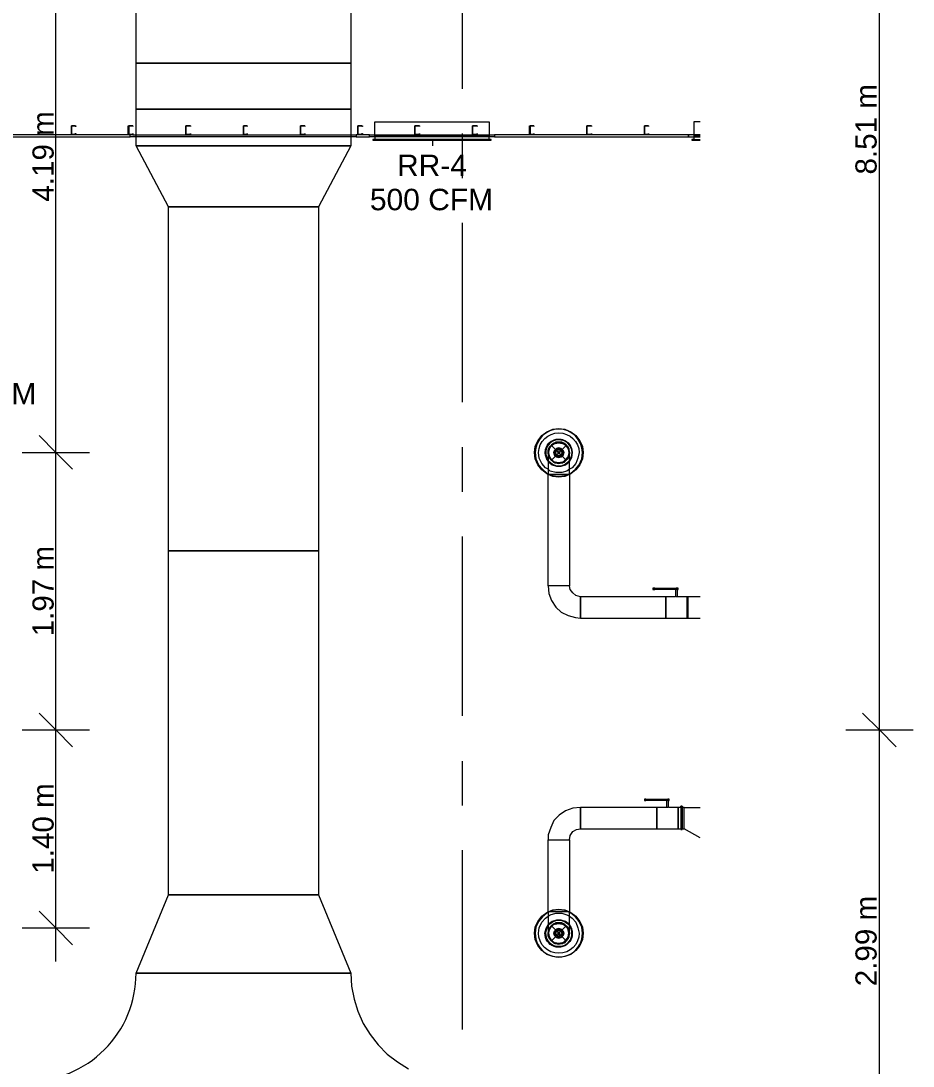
# Model space of a CAD drawing. Header units: metres. Extents: x -2 to 237, y -8 to 52.
# Drawn here: x 55.32 to 61.64, y 14.46 to 21.86 of the extents above; entities that cross this region are included whole.
import ezdxf

# ---------------------------------------------------------------- set-up
doc = ezdxf.new("R2010")
doc.units = ezdxf.units.M
doc.layers.add('HVAC - Ductos', color=5, linetype='Continuous', lineweight=0)
doc.layers.add('PDF_Text', color=7, linetype='Continuous', lineweight=0)
doc.layers.add('PDF_Geometry', color=7, linetype='Continuous', lineweight=0, true_color=0xaaaaaa)
doc.styles.add('PDF Helvetica', font='')
doc.styles.get('PDF Helvetica').set_extended_font_data('Helvetica')

msp = doc.modelspace()

# ---------------------------------------------------------------- linework, layer by layer
at = {"layer": 'HVAC - Ductos', "color": 252, "lineweight": 0, "true_color": 0x939598}
for points in [[(61.4027, 8.9639), (61.4027, 12.5422), (61.4027, 13.8479), (61.4027, 16.8397), (61.4027, 25.3478), (61.4027, 37.5945), (61.4027, 42.4235), (61.4027, 45.3375), (61.4027, 46.2263)], [(61.2833, 16.9588), (61.4027, 16.8397), (61.5214, 16.7206)], [(61.1638, 16.8397), (61.4027, 16.8397), (61.6408, 16.8397)]]:
    msp.add_lwpolyline(points, dxfattribs=at)
at = {"layer": 'HVAC - Ductos', "lineweight": 0}
for points in [[(55.5699, 15.1995), (55.5699, 16.8397), (55.5699, 18.8053), (55.5699, 23.2357)], [(57.6592, 21.9574), (57.6592, 21.5634), (56.138, 21.5634), (56.138, 21.9574)], [(58.6534, 21.0227), (58.6396, 21.0227), (58.6396, 21.0457), (57.8287, 21.0457), (57.8287, 21.1465), (58.6396, 21.1465), (58.6396, 21.0457), (57.8287, 21.0457), (57.8287, 21.0227), (57.815, 21.0227), (57.815, 21.0181), (58.6534, 21.0181), (58.6534, 21.0227), (57.815, 21.0227)], [(60.1333, 21.1465), (60.0874, 21.1465), (60.0874, 21.0457), (60.1333, 21.0457), (60.0874, 21.0457), (60.0874, 21.0227), (60.0737, 21.0227), (60.0737, 21.0181), (60.1333, 21.0181)], [(57.8378, 21.0457), (57.8378, 21.0457)], [(58.6351, 21.0457), (58.6351, 21.0457)], [(60.0966, 21.0457), (60.0966, 21.0457)], [(57.8378, 21.0181), (58.6305, 21.0181)], [(58.2364, 21.0181), (58.2364, 20.9769)], [(60.0737, 21.0227), (60.1333, 21.0227)], [(60.0966, 21.0181), (60.1333, 21.0181)], [(55.4508, 18.9243), (55.5699, 18.8053), (55.689, 18.6861)], [(55.3317, 18.8053), (55.5699, 18.8053), (55.8082, 18.8053)], [(59.1849, 18.8602), (59.1849, 18.8557), (59.194, 18.8419), (59.2032, 18.8236), (59.2032, 18.8053), (59.2032, 18.7823), (59.194, 18.7686), (59.1849, 18.7503), (59.1665, 18.7411), (59.1527, 18.7319), (59.1299, 18.7319), (59.1115, 18.7319), (59.0932, 18.7411), (59.0795, 18.7503), (59.0657, 18.7686), (59.0611, 18.7823), (59.0565, 18.8053), (59.0611, 18.8236), (59.0657, 18.8419), (59.0795, 18.8557)], [(59.0611, 18.7732), (59.0611, 18.7777), (59.0565, 18.8053), (59.0611, 18.8281)], [(59.0565, 18.8053), (59.0565, 18.7961), (59.0565, 18.7777), (59.0565, 18.7503), (59.0565, 18.7136), (59.0565, 18.6678), (59.0565, 18.6494), (59.0657, 18.6494), (59.0795, 18.6494), (59.0932, 18.6494), (59.1115, 18.6494), (59.1299, 18.6494), (59.1527, 18.6494), (59.1711, 18.6494), (59.1849, 18.6494), (59.1986, 18.6494), (59.2032, 18.6494), (59.2077, 18.6494), (59.2077, 18.6953), (59.2077, 18.7365), (59.2077, 18.7686), (59.2077, 18.7915), (59.2077, 18.8007)], [(59.0657, 18.7732), (59.0795, 18.7503), (59.1024, 18.7365), (59.0795, 18.7549), (59.0657, 18.7777), (59.0611, 18.8053), (59.0657, 18.8327), (59.0795, 18.8557), (59.0795, 18.8602)], [(59.0611, 18.8281), (59.0611, 18.8327), (59.0611, 18.8373)], [(59.0657, 18.8327), (59.0795, 18.8557), (59.1024, 18.8694), (59.0795, 18.8557), (59.0932, 18.8694), (59.1115, 18.874), (59.1299, 18.8786), (59.1527, 18.874), (59.1665, 18.8694), (59.1849, 18.8557)], [(59.0978, 18.874), (59.1024, 18.874), (59.1069, 18.874)], [(59.1069, 18.874), (59.1299, 18.8786), (59.1573, 18.874)], [(59.1069, 18.8694), (59.1299, 18.874), (59.1573, 18.8694)], [(59.1573, 18.874), (59.1619, 18.874)], [(59.1986, 18.8327), (59.1803, 18.8557), (59.1619, 18.8694), (59.1849, 18.8557), (59.1986, 18.8327), (59.2032, 18.8053), (59.1986, 18.7777), (59.1803, 18.7549), (59.1619, 18.7365), (59.1849, 18.7503), (59.1986, 18.7732), (59.2032, 18.7732), (59.2032, 18.7777)], [(59.1986, 18.8373), (59.2032, 18.8327), (59.2032, 18.8281)], [(59.1986, 18.8281), (59.2032, 18.8053), (59.1986, 18.7777)], [(59.2077, 18.8007), (59.2077, 18.8053)], [(59.0565, 18.7961), (59.0565, 18.7823), (59.0657, 18.764), (59.0795, 18.7503), (59.0932, 18.7365), (59.1115, 18.7319), (59.1299, 18.7274), (59.1527, 18.7319), (59.1711, 18.7365), (59.1849, 18.7503), (59.1986, 18.764), (59.2032, 18.7823), (59.2077, 18.7961)], [(59.0611, 18.7732), (59.0611, 18.7732)], [(59.1069, 18.7319), (59.1024, 18.7319), (59.0978, 18.7365)], [(59.1619, 18.7365), (59.1619, 18.7319), (59.1573, 18.7319)], [(59.2077, 18.6861), (59.1894, 18.6724), (59.1527, 18.6632), (59.1115, 18.6632), (59.0703, 18.6724), (59.0565, 18.6861)], [(59.0565, 18.654), (59.0887, 18.6403), (59.1299, 18.6357), (59.1757, 18.6403), (59.2077, 18.654)], [(59.2077, 18.6494), (59.1757, 18.6357), (59.1299, 18.6312), (59.0887, 18.6357), (59.0565, 18.6494)], [(59.2077, 18.6494), (59.2032, 18.6494), (59.1986, 18.6494), (59.1849, 18.6494), (59.1711, 18.6494), (59.1527, 18.6494), (59.1299, 18.6494), (59.1115, 18.6494), (59.0932, 18.6494), (59.0795, 18.6494), (59.0657, 18.6494), (59.0565, 18.6494)], [(59.7988, 17.8431), (59.7988, 17.8431)], [(59.7988, 17.8431), (59.7988, 17.8339)], [(59.8125, 17.8431), (59.8079, 17.8431), (59.8034, 17.8431), (59.7988, 17.8431), (59.8034, 17.8431), (59.8079, 17.8431), (59.8125, 17.8431), (59.9637, 17.8431), (59.9683, 17.8431), (59.9728, 17.8431), (59.9774, 17.8431), (59.9728, 17.8431), (59.9683, 17.8431), (59.9637, 17.8431)], [(59.9774, 17.8431), (59.9774, 17.8431)], [(59.9774, 17.8339), (59.9774, 17.8431)], [(59.7988, 17.8339), (59.7988, 17.8339)], [(59.9683, 17.8339), (59.9728, 17.8339), (59.9774, 17.8339), (59.9728, 17.8339), (59.9683, 17.8339), (59.9637, 17.8339), (59.8125, 17.8339), (59.8079, 17.8339), (59.8034, 17.8339), (59.7988, 17.8339), (59.8034, 17.8339), (59.8079, 17.8339), (59.8125, 17.8339)], [(59.9592, 17.8339), (59.9592, 17.7835), (59.8904, 17.7835), (59.8904, 17.7744), (59.8904, 17.7607), (59.8904, 17.7469), (59.8904, 17.7285), (59.8904, 17.7103), (59.8904, 17.6873), (59.8904, 17.669), (59.8904, 17.6553), (59.8904, 17.6415), (59.8904, 17.6369), (59.8904, 17.6323), (60.0416, 17.6323), (60.0462, 17.6323), (60.1333, 17.6323)], [(59.9592, 17.7835), (59.9592, 17.7835)], [(59.9592, 17.7835), (59.9592, 17.7835)], [(60.1333, 17.7835), (60.0462, 17.7835), (60.0416, 17.7835), (59.9728, 17.7835), (59.9728, 17.8339), (59.9683, 17.8339), (59.9637, 17.8339)], [(59.9728, 17.7835), (59.9683, 17.7835), (59.9637, 17.7835)], [(59.9728, 17.8339), (59.9728, 17.8339)], [(59.9728, 17.7835), (59.9728, 17.7835)], [(59.9728, 17.7835), (59.9728, 17.7835)], [(59.9728, 17.7835), (59.9728, 17.7835)], [(59.9774, 17.8339), (59.9774, 17.8339)], [(55.4508, 16.9588), (55.5699, 16.8397), (55.689, 16.7206)], [(55.3317, 16.8397), (55.5699, 16.8397), (55.8082, 16.8397)], [(59.895, 16.3403), (59.895, 16.2899), (59.8263, 16.2899), (59.2856, 16.2899), (59.2856, 16.2808), (59.2856, 16.267), (59.2856, 16.2533), (59.2856, 16.235), (59.2856, 16.2166), (59.2856, 16.1937), (59.2856, 16.1754), (59.2856, 16.1617), (59.2856, 16.1479), (59.2856, 16.1433), (59.2856, 16.1387), (59.8263, 16.1387), (59.8263, 16.1433), (59.8263, 16.1479), (59.8263, 16.1617), (59.8263, 16.1754), (59.8263, 16.1937), (59.8263, 16.2166), (59.8263, 16.235), (59.8263, 16.2533), (59.8263, 16.267), (59.8263, 16.2808), (59.8263, 16.2899), (59.8263, 16.2808), (59.8263, 16.267), (59.8263, 16.2533), (59.8263, 16.235), (59.8263, 16.2166), (59.8263, 16.1937), (59.8263, 16.1754), (59.8263, 16.1617), (59.8263, 16.1479), (59.8263, 16.1433), (59.8263, 16.1387), (59.9774, 16.1387), (59.9774, 16.1433), (59.9774, 16.1479), (59.9774, 16.1617), (59.9774, 16.1754), (59.9774, 16.1937), (59.9774, 16.2166), (59.9774, 16.235), (59.9774, 16.2533), (59.9774, 16.267), (59.9774, 16.2808), (59.9774, 16.2899), (59.9088, 16.2899), (59.9088, 16.3403), (59.9042, 16.3403), (59.9088, 16.3403), (59.9133, 16.3403), (59.9088, 16.3403), (59.9042, 16.3403), (59.7484, 16.3403), (59.7438, 16.3403), (59.7392, 16.3403), (59.7438, 16.3403), (59.7484, 16.3403)], [(59.7392, 16.3495), (59.7392, 16.3495)], [(59.7392, 16.3495), (59.7392, 16.3403)], [(59.7484, 16.3495), (59.7438, 16.3495), (59.7392, 16.3495), (59.7438, 16.3495), (59.7484, 16.3495), (59.9042, 16.3495), (59.9088, 16.3495), (59.9133, 16.3495), (59.9088, 16.3495), (59.9042, 16.3495)], [(59.7392, 16.3403), (59.7392, 16.3403)], [(59.895, 16.2899), (59.895, 16.2899)], [(59.9042, 16.2899), (59.8996, 16.2899), (59.895, 16.2899)], [(59.9088, 16.3403), (59.9088, 16.3403)], [(59.9088, 16.2899), (59.9088, 16.2899)], [(59.9088, 16.2899), (59.9088, 16.2899)], [(59.9088, 16.2899), (59.9088, 16.2899)], [(59.9088, 16.2899), (59.9088, 16.2899)], [(59.9133, 16.3495), (59.9133, 16.3495)], [(59.9133, 16.3403), (59.9133, 16.3495)], [(59.9133, 16.3403), (59.9133, 16.3403)], [(59.9958, 16.2899), (59.9774, 16.2899), (59.9774, 16.2808), (59.9774, 16.267), (59.9774, 16.2533), (59.9774, 16.235), (59.9774, 16.2166), (59.9774, 16.1937), (59.9774, 16.1754), (59.9774, 16.1617), (59.9774, 16.1479), (59.9774, 16.1433), (59.9774, 16.1387), (59.9958, 16.1387)], [(59.9958, 16.2945), (59.9958, 16.2991), (59.9958, 16.2945), (59.9958, 16.2854), (59.9958, 16.2716), (59.9958, 16.2579), (59.9958, 16.235), (59.9958, 16.2166), (59.9958, 16.1937), (59.9958, 16.1754), (59.9958, 16.1571), (59.9958, 16.1433), (59.9958, 16.1341), (60.005, 16.1341), (60.005, 16.1387)], [(60.005, 16.2991), (59.9958, 16.2991)], [(60.005, 16.1617), (60.005, 16.1479), (60.005, 16.1433), (60.005, 16.1387), (60.0187, 16.1387), (60.0187, 16.1433), (60.0187, 16.1479), (60.0187, 16.1617), (60.0187, 16.1754), (60.0187, 16.1937), (60.0187, 16.2166), (60.0187, 16.235), (60.0187, 16.2533), (60.0187, 16.267), (60.0187, 16.2808), (60.0187, 16.2899), (60.005, 16.2899), (60.005, 16.2945), (60.005, 16.2991), (60.005, 16.2945), (60.005, 16.2854), (60.005, 16.2716), (60.005, 16.2579), (60.005, 16.235), (60.005, 16.2166), (60.005, 16.1937), (60.005, 16.1754), (60.005, 16.1571), (60.005, 16.1433), (60.005, 16.1341)], [(60.005, 16.2899), (60.005, 16.2899)], [(60.0187, 16.2899), (60.1333, 16.2899)], [(60.005, 16.2854), (60.005, 16.2808)], [(60.005, 16.2716), (60.005, 16.267)], [(60.005, 16.2579), (60.005, 16.2533), (60.005, 16.235), (60.005, 16.2166), (60.005, 16.1937), (60.005, 16.1754)], [(60.0187, 16.2395), (60.0187, 16.2441), (60.0187, 16.2487)], [(59.9958, 16.1571), (59.9958, 16.1479)], [(60.0187, 16.1845), (60.0187, 16.1891)], [(59.9958, 16.1341), (59.9958, 16.1341)], [(60.1333, 16.0746), (60.0187, 16.1387)], [(55.4508, 15.5569), (55.5699, 15.4378), (55.689, 15.3186)], [(59.0565, 15.5523), (59.0887, 15.5661), (59.1299, 15.5706), (59.1757, 15.5661), (59.2077, 15.5523)], [(59.2077, 15.5477), (59.1757, 15.5615), (59.1299, 15.5661), (59.0887, 15.5615), (59.0565, 15.5477)], [(59.2077, 15.5523), (59.2032, 15.5523), (59.1986, 15.5523), (59.1849, 15.5523), (59.1711, 15.5523), (59.1527, 15.5523), (59.1299, 15.5523), (59.1115, 15.5523), (59.0932, 15.5523), (59.0795, 15.5523), (59.0657, 15.5523), (59.0565, 15.5523), (59.0565, 15.5065), (59.0565, 15.4698), (59.0565, 15.4378), (59.0565, 15.4103), (59.0565, 15.4011), (59.0565, 15.4057), (59.0565, 15.4011), (59.0565, 15.3782), (59.0657, 15.3598), (59.0795, 15.3461), (59.0932, 15.3324), (59.1115, 15.3278), (59.1299, 15.3232), (59.1527, 15.3278), (59.1711, 15.3324), (59.1849, 15.3461), (59.1986, 15.3598), (59.2032, 15.3782), (59.2077, 15.4011), (59.2077, 15.4057), (59.2077, 15.4011), (59.2032, 15.3782), (59.1986, 15.3598), (59.1849, 15.3461), (59.1711, 15.3324), (59.1527, 15.3278), (59.1299, 15.3232), (59.1115, 15.3278), (59.0932, 15.3324), (59.0795, 15.3461), (59.0657, 15.3598), (59.0565, 15.3782), (59.0565, 15.4011)], [(59.2077, 15.4011), (59.2077, 15.4057), (59.2077, 15.424), (59.2077, 15.4515), (59.2077, 15.4927), (59.2077, 15.5339), (59.2077, 15.5523), (59.2032, 15.5523), (59.1986, 15.5523), (59.1849, 15.5523), (59.1711, 15.5523), (59.1527, 15.5523), (59.1299, 15.5523), (59.1115, 15.5523), (59.0932, 15.5523), (59.0795, 15.5523), (59.0657, 15.5523), (59.0565, 15.5523)], [(59.0565, 15.5202), (59.0703, 15.5294), (59.1115, 15.5431), (59.1527, 15.5431), (59.1894, 15.5294), (59.2077, 15.5202)], [(59.0978, 15.4698), (59.1024, 15.4698), (59.1069, 15.4698), (59.1299, 15.4744), (59.1115, 15.4744), (59.0932, 15.4652), (59.0795, 15.4515), (59.0657, 15.4378), (59.0565, 15.4194), (59.0565, 15.4057)], [(59.2077, 15.4057), (59.2032, 15.4194), (59.2032, 15.4011), (59.2032, 15.3828), (59.194, 15.3644), (59.1849, 15.3461), (59.1665, 15.337), (59.1527, 15.3278), (59.1299, 15.3278), (59.1069, 15.3324), (59.1299, 15.3278), (59.1573, 15.3324), (59.1299, 15.3278), (59.1115, 15.3278), (59.0932, 15.337), (59.0795, 15.3461), (59.0657, 15.3644), (59.0611, 15.3828), (59.0565, 15.4011), (59.0611, 15.4194), (59.0657, 15.4378), (59.0795, 15.4515), (59.0932, 15.4652), (59.1115, 15.4698), (59.1299, 15.4744), (59.1573, 15.4698), (59.1619, 15.4698)], [(55.3317, 15.4378), (55.5699, 15.4378), (55.8082, 15.4378)], [(59.0611, 15.3736), (59.0565, 15.4011), (59.0611, 15.424), (59.0611, 15.4286), (59.0611, 15.4332)], [(59.0565, 15.4011), (59.0565, 15.4011)], [(59.0657, 15.369), (59.0795, 15.3461), (59.1024, 15.3324), (59.0795, 15.3507), (59.0657, 15.3736), (59.0611, 15.4011), (59.0657, 15.4286), (59.0795, 15.4515), (59.1024, 15.4652), (59.0795, 15.4515), (59.0657, 15.4286)], [(59.1069, 15.4652), (59.1299, 15.4698), (59.1573, 15.4652)], [(59.1619, 15.4698), (59.1619, 15.4698)], [(59.1986, 15.4286), (59.1849, 15.4515), (59.1619, 15.4652), (59.1803, 15.4515), (59.1986, 15.4286), (59.2032, 15.4011), (59.1986, 15.3736), (59.2032, 15.4011), (59.1986, 15.424)], [(59.1986, 15.4332), (59.2032, 15.4286), (59.2032, 15.424)], [(59.0611, 15.369), (59.0611, 15.3736)], [(59.0657, 15.3598), (59.0657, 15.3598)], [(59.1069, 15.3278), (59.1024, 15.3278), (59.0978, 15.3324)], [(59.1619, 15.3324), (59.1619, 15.3278), (59.1573, 15.3278)], [(59.1986, 15.3736), (59.1803, 15.3507), (59.1619, 15.3324), (59.1849, 15.3461), (59.1986, 15.369)], [(59.2032, 15.3736), (59.2032, 15.369), (59.1986, 15.369)], [(59.1986, 15.3598), (59.1986, 15.3598)], [(56.138, 15.117), (56.138, 15.117)], [(57.6592, 15.117), (57.6592, 15.117)]]:
    msp.add_lwpolyline(points, dxfattribs=at)
for points in [[(57.6592, 21.5634), (57.6592, 21.2381), (56.138, 21.2381), (56.138, 21.5634)], [(57.6592, 21.2381), (57.6592, 20.9769), (56.138, 20.9769), (56.138, 21.2381)], [(57.8378, 21.0457), (57.957, 21.0457)], [(58.0394, 21.0457), (58.1952, 21.0457)], [(58.2777, 21.0457), (58.4334, 21.0457)], [(58.5159, 21.0457), (58.6351, 21.0457)], [(60.1332, 21.0457), (60.0966, 21.0457)], [(56.3671, 20.5463), (56.138, 20.9769), (57.6592, 20.9769), (57.4301, 20.5463)], [(57.4301, 20.5463), (57.4301, 18.1088), (56.3671, 18.1088), (56.3671, 20.5463)], [(59.0565, 17.8614), (59.0565, 18.6494), (59.0474, 18.654), (59.0107, 18.6815), (58.9832, 18.7182), (58.9649, 18.7595), (58.9603, 18.8053), (58.9649, 18.8465), (58.9832, 18.8877), (59.0107, 18.9243), (59.0474, 18.9519), (59.0887, 18.9702), (59.1299, 18.9748), (59.1757, 18.9702), (59.2169, 18.9519), (59.2536, 18.9243), (59.2811, 18.8877), (59.2994, 18.8465), (59.304, 18.8053), (59.2994, 18.7595), (59.2811, 18.7182), (59.2536, 18.6815), (59.2169, 18.654), (59.2077, 18.6494), (59.2077, 17.8614), (59.2032, 17.8614), (59.1986, 17.8614), (59.1849, 17.8614), (59.1711, 17.8614), (59.1527, 17.8614), (59.1299, 17.8614), (59.1115, 17.8614), (59.0932, 17.8614), (59.0795, 17.8614), (59.0657, 17.8614)], [(59.0795, 18.8557), (59.0657, 18.8419), (59.0565, 18.8236), (59.0565, 18.8053), (59.0565, 18.7961), (59.0565, 18.8053), (59.0565, 18.8236), (59.0657, 18.8419)], [(59.1849, 18.8602), (59.1711, 18.8694), (59.1527, 18.8786), (59.1299, 18.8786), (59.1115, 18.8786), (59.0932, 18.8694), (59.0795, 18.8602), (59.0932, 18.8694), (59.1115, 18.8786), (59.1299, 18.8786), (59.1527, 18.8786), (59.1711, 18.8694)], [(59.1024, 18.819), (59.0978, 18.8053), (59.1024, 18.819), (59.1161, 18.8327), (59.1299, 18.8373), (59.1482, 18.8327), (59.1619, 18.819), (59.1665, 18.8053), (59.1619, 18.819), (59.1482, 18.8327), (59.1299, 18.8373), (59.1161, 18.8327)], [(59.1619, 18.7869), (59.1665, 18.8053), (59.1619, 18.7869), (59.1482, 18.7732), (59.1299, 18.7686), (59.1161, 18.7732), (59.1024, 18.7869), (59.0978, 18.8053), (59.1024, 18.7869), (59.1161, 18.7732), (59.1299, 18.7686), (59.1482, 18.7732)], [(59.1115, 18.819), (59.1069, 18.8053), (59.1115, 18.819), (59.1253, 18.8281), (59.139, 18.8281), (59.1527, 18.819), (59.1573, 18.8053), (59.1527, 18.819), (59.139, 18.8281), (59.1253, 18.8281)], [(59.1527, 18.7869), (59.1573, 18.8053), (59.1527, 18.7869), (59.139, 18.7777), (59.1253, 18.7777), (59.1115, 18.7869), (59.1069, 18.8053), (59.1115, 18.7869), (59.1253, 18.7777), (59.139, 18.7777)], [(59.1161, 18.819), (59.1299, 18.8236), (59.1482, 18.819), (59.1527, 18.8053), (59.1482, 18.7869), (59.1299, 18.7823), (59.1161, 18.7869), (59.1115, 18.8053)], [(59.1299, 18.8099), (59.1253, 18.8053), (59.1299, 18.8099), (59.1345, 18.8099), (59.139, 18.8053), (59.1345, 18.8099)], [(59.1345, 18.8007), (59.139, 18.8053), (59.1345, 18.7961), (59.1299, 18.7961), (59.1253, 18.8053), (59.1299, 18.8007)], [(59.2077, 18.8053), (59.2077, 18.7961), (59.2077, 18.8053), (59.2032, 18.8236), (59.1986, 18.8419), (59.1849, 18.8557), (59.1986, 18.8419), (59.2032, 18.8236)], [(59.2077, 18.7457), (59.2215, 18.7686), (59.2261, 18.8053), (59.2215, 18.7686)], [(59.0611, 18.7411), (59.0841, 18.7228), (59.1161, 18.7091), (59.1482, 18.7091), (59.1803, 18.7228), (59.2032, 18.7411), (59.2077, 18.7503), (59.2032, 18.7411), (59.1803, 18.7228), (59.1482, 18.7091), (59.1161, 18.7091), (59.0841, 18.7228), (59.0611, 18.7411), (59.0565, 18.7503)], [(59.2077, 18.7411), (59.1803, 18.7182), (59.1482, 18.7091), (59.1161, 18.7091), (59.0841, 18.7182), (59.0565, 18.7411), (59.0565, 18.7457), (59.0565, 18.7411), (59.0841, 18.7182), (59.1161, 18.7091), (59.1482, 18.7091), (59.1803, 18.7182), (59.2077, 18.7411), (59.2077, 18.7457)], [(59.1299, 18.7319), (59.1573, 18.7365), (59.1299, 18.7319), (59.1069, 18.7365)], [(57.4301, 18.1088), (57.4301, 15.6714), (56.3671, 15.6714), (56.3671, 18.1088)], [(59.2856, 17.6323), (59.2856, 17.6369), (59.2856, 17.6415), (59.2856, 17.6553), (59.2856, 17.669), (59.2856, 17.6873), (59.2856, 17.7103), (59.2856, 17.7285), (59.2856, 17.7469), (59.2856, 17.7607), (59.2856, 17.7744), (59.2856, 17.7835), (59.2536, 17.7927), (59.2307, 17.811), (59.2123, 17.8339), (59.2077, 17.8614), (59.2032, 17.8614), (59.1986, 17.8614), (59.1849, 17.8614), (59.1711, 17.8614), (59.1527, 17.8614), (59.1299, 17.8614), (59.1115, 17.8614), (59.0932, 17.8614), (59.0795, 17.8614), (59.0657, 17.8614), (59.0565, 17.8614), (59.0611, 17.8065), (59.0795, 17.7561), (59.1115, 17.7103), (59.1482, 17.6736), (59.1986, 17.6507), (59.249, 17.6369)], [(59.2856, 17.7835), (59.2856, 17.7744), (59.2856, 17.7607), (59.2856, 17.7469), (59.2856, 17.7285), (59.2856, 17.7103), (59.2856, 17.6873), (59.2856, 17.669), (59.2856, 17.6553), (59.2856, 17.6415), (59.2856, 17.6369), (59.2856, 17.6323), (59.8904, 17.6323), (59.8904, 17.6369), (59.8904, 17.6415), (59.8904, 17.6553), (59.8904, 17.669), (59.8904, 17.6873), (59.8904, 17.7103), (59.8904, 17.7285), (59.8904, 17.7469), (59.8904, 17.7607), (59.8904, 17.7744), (59.8904, 17.7835)], [(60.0416, 17.6323), (60.0416, 17.6369), (60.0416, 17.6415), (60.0416, 17.6553), (60.0416, 17.669), (60.0416, 17.6873), (60.0416, 17.7103), (60.0416, 17.7285), (60.0416, 17.7469), (60.0416, 17.7607), (60.0416, 17.7744), (60.0416, 17.7835), (60.0416, 17.7744), (60.0416, 17.7607), (60.0416, 17.7469), (60.0416, 17.7285), (60.0416, 17.7103), (60.0416, 17.6873), (60.0416, 17.669), (60.0416, 17.6553), (60.0416, 17.6415), (60.0416, 17.6369)], [(60.0416, 17.6323), (60.0416, 17.6369), (60.0416, 17.6415), (60.0416, 17.6553), (60.0416, 17.669), (60.0416, 17.6873), (60.0416, 17.7103), (60.0416, 17.7285), (60.0416, 17.7469), (60.0416, 17.7607), (60.0416, 17.7744), (60.0416, 17.7835), (60.0416, 17.7744), (60.0416, 17.7607), (60.0416, 17.7469), (60.0416, 17.7285), (60.0416, 17.7103), (60.0416, 17.6873), (60.0416, 17.669), (60.0416, 17.6553), (60.0416, 17.6415), (60.0416, 17.6369)], [(60.0462, 17.6323), (60.0462, 17.6369), (60.0462, 17.6415), (60.0462, 17.6553), (60.0462, 17.669), (60.0462, 17.6873), (60.0462, 17.7103), (60.0462, 17.7285), (60.0462, 17.7469), (60.0462, 17.7607), (60.0462, 17.7744), (60.0462, 17.7835), (60.0462, 17.7744), (60.0462, 17.7607), (60.0462, 17.7469), (60.0462, 17.7285), (60.0462, 17.7103), (60.0462, 17.6873), (60.0462, 17.669), (60.0462, 17.6553), (60.0462, 17.6415), (60.0462, 17.6369)], [(60.0462, 17.7103), (60.0462, 17.6873), (60.0462, 17.669), (60.0462, 17.6553), (60.0462, 17.6415), (60.0462, 17.6369), (60.0462, 17.6323), (60.0462, 17.6369), (60.0462, 17.6415), (60.0462, 17.6553), (60.0462, 17.669), (60.0462, 17.6873), (60.0462, 17.7103), (60.0462, 17.7285), (60.0462, 17.7469), (60.0462, 17.7607), (60.0462, 17.7744), (60.0462, 17.7835), (60.0462, 17.7744), (60.0462, 17.7607), (60.0462, 17.7469), (60.0462, 17.7285)], [(59.0565, 16.0609), (59.0657, 16.0609), (59.0795, 16.0609), (59.0932, 16.0609), (59.1115, 16.0609), (59.1299, 16.0609), (59.1527, 16.0609), (59.1711, 16.0609), (59.1849, 16.0609), (59.1986, 16.0609), (59.2032, 16.0609), (59.2077, 16.0609), (59.2123, 16.0929), (59.2307, 16.1204), (59.2581, 16.1341), (59.2856, 16.1387), (59.2856, 16.1433), (59.2856, 16.1479), (59.2856, 16.1617), (59.2856, 16.1754), (59.2856, 16.1937), (59.2856, 16.2166), (59.2856, 16.235), (59.2856, 16.2533), (59.2856, 16.267), (59.2856, 16.2808), (59.2856, 16.2899), (59.2307, 16.2854), (59.1803, 16.267), (59.1345, 16.235), (59.0978, 16.1983), (59.0749, 16.1479), (59.0565, 16.0975)], [(59.2077, 16.0609), (59.2077, 15.5523), (59.2169, 15.5477), (59.2536, 15.5202), (59.2811, 15.4836), (59.2994, 15.4423), (59.304, 15.4011), (59.2994, 15.3552), (59.2811, 15.314), (59.2536, 15.2774), (59.2169, 15.2499), (59.1757, 15.2362), (59.1299, 15.227), (59.0887, 15.2362), (59.0474, 15.2499), (59.0107, 15.2774), (58.9832, 15.314), (58.9649, 15.3552), (58.9603, 15.4011), (58.9649, 15.4423), (58.9832, 15.4836), (59.0107, 15.5202), (59.0474, 15.5477), (59.0565, 15.5523), (59.0565, 16.0609), (59.0657, 16.0609), (59.0795, 16.0609), (59.0932, 16.0609), (59.1115, 16.0609), (59.1299, 16.0609), (59.1527, 16.0609), (59.1711, 16.0609), (59.1849, 16.0609), (59.1986, 16.0609), (59.2032, 16.0609)], [(59.0565, 15.4607), (59.0841, 15.4836), (59.1161, 15.4927), (59.1482, 15.4927), (59.1803, 15.4836), (59.2077, 15.4607), (59.2077, 15.4561), (59.2077, 15.4607), (59.1803, 15.4836), (59.1482, 15.4927), (59.1161, 15.4927), (59.0841, 15.4836), (59.0565, 15.4607), (59.0565, 15.4561)], [(59.2032, 15.4607), (59.1803, 15.479), (59.1482, 15.4927), (59.1161, 15.4927), (59.0841, 15.479), (59.0611, 15.4607), (59.0565, 15.4515), (59.0611, 15.4607), (59.0841, 15.479), (59.1161, 15.4927), (59.1482, 15.4927), (59.1803, 15.479), (59.2032, 15.4607), (59.2077, 15.4515)], [(59.1527, 15.4698), (59.1665, 15.4652), (59.1849, 15.4515), (59.194, 15.4378), (59.2032, 15.4194), (59.1986, 15.4378), (59.1849, 15.4515), (59.1711, 15.4652), (59.1527, 15.4744), (59.1299, 15.4744)], [(59.0565, 15.4561), (59.0428, 15.4332), (59.0337, 15.4011), (59.0428, 15.4332)], [(59.1024, 15.4148), (59.0978, 15.4011), (59.1024, 15.4148), (59.1161, 15.4286), (59.1299, 15.4332), (59.1482, 15.4286), (59.1619, 15.4148), (59.1665, 15.4011), (59.1619, 15.4148), (59.1482, 15.4286), (59.1299, 15.4332), (59.1161, 15.4286)], [(59.1619, 15.3828), (59.1665, 15.4011), (59.1619, 15.3828), (59.1482, 15.369), (59.1299, 15.3644), (59.1161, 15.369), (59.1024, 15.3828), (59.0978, 15.4011), (59.1024, 15.3828), (59.1161, 15.369), (59.1299, 15.3644), (59.1482, 15.369)], [(59.1115, 15.4148), (59.1069, 15.4011), (59.1115, 15.4148), (59.1253, 15.424), (59.139, 15.424), (59.1527, 15.4148), (59.1573, 15.4011), (59.1527, 15.4148), (59.139, 15.424), (59.1253, 15.424)], [(59.1527, 15.3828), (59.1573, 15.4011), (59.1527, 15.3828), (59.139, 15.3736), (59.1253, 15.3736), (59.1115, 15.3828), (59.1069, 15.4011), (59.1115, 15.3828), (59.1253, 15.3782), (59.139, 15.3782)], [(59.1482, 15.3874), (59.1299, 15.3782), (59.1161, 15.3874), (59.1115, 15.4011), (59.1161, 15.4148), (59.1299, 15.4194), (59.1482, 15.4148), (59.1527, 15.4011)], [(59.1299, 15.4057), (59.1253, 15.4011), (59.1299, 15.4057), (59.1345, 15.4057), (59.139, 15.4011), (59.1345, 15.4057)], [(59.1345, 15.3965), (59.139, 15.4011), (59.1345, 15.3919), (59.1299, 15.3919), (59.1253, 15.4011), (59.1299, 15.3965)]]:
    msp.add_lwpolyline(points, close=True, dxfattribs=at)
for points in [[(59.2077, 18.654), (59.2169, 18.6586), (59.249, 18.6861), (59.2765, 18.7182), (59.2948, 18.7595), (59.2994, 18.8053, 0.986365), (58.9649, 18.8053), (58.9695, 18.7595), (58.9878, 18.7182), (59.0153, 18.6861), (59.0474, 18.6586), (59.0565, 18.654)], [(59.0565, 18.6861), (59.0382, 18.6953), (59.0107, 18.7274), (58.9924, 18.764), (58.9878, 18.8053, -0.962333), (59.2765, 18.8053), (59.2673, 18.764), (59.2536, 18.7274), (59.2261, 18.6953), (59.2077, 18.6861)], [(55.3729, 14.3519, 0.415734), (56.138, 15.117), (56.3671, 15.6714), (57.4301, 15.6714), (57.6592, 15.117), (56.138, 15.117), (57.6592, 15.117), (57.6637, 15.0254), (57.6821, 14.9338), (57.7096, 14.8467), (57.7462, 14.7596), (57.7966, 14.6818), (57.8516, 14.6085), (57.9157, 14.5443), (57.9891, 14.4893), (58.0669, 14.4389)], [(59.0565, 15.5477), (59.0474, 15.5431), (59.0153, 15.5156), (58.9878, 15.4836), (58.9695, 15.4423), (58.9649, 15.4011, 1.013803), (59.2994, 15.4011), (59.2948, 15.4423), (59.2765, 15.4836), (59.249, 15.5156), (59.2169, 15.5431), (59.2077, 15.5477)], [(59.2077, 15.5202), (59.2261, 15.5065), (59.2536, 15.479), (59.2673, 15.4378), (59.2765, 15.4011, -0.994612), (58.9878, 15.4011), (58.9924, 15.4378), (59.0107, 15.479), (59.0382, 15.5065), (59.0565, 15.5202)]]:
    msp.add_lwpolyline(points, format="xyb", dxfattribs=at)
for points in [[(59.2261, 18.8053, 1.352032), (59.0565, 18.7503), (59.0428, 18.7732), (59.0382, 18.8053, -1.352428), (59.2077, 18.7503), (59.2215, 18.7732), (59.2261, 18.8053, 0.96258), (59.0337, 18.8053), (59.0428, 18.7686), (59.0565, 18.7457, -1.406258)], [(59.0565, 15.4515), (59.0428, 15.4332), (59.0382, 15.4011, 1.388348), (59.2077, 15.4515), (59.2215, 15.4332), (59.2261, 15.4011), (59.2215, 15.4332), (59.2077, 15.4561, -1.422251), (59.0337, 15.4011, 1.018255), (59.2261, 15.4011, -1.387948)]]:
    msp.add_lwpolyline(points, format="xyb", close=True, dxfattribs=at)
at = {"layer": 'PDF_Geometry', "lineweight": 0}
for points in [[(58.4472, 22.6538), (58.4472, 21.3801)], [(55.6799, 21.1189), (55.6799, 21.1189)], [(55.6799, 21.1189), (55.6799, 21.1189)], [(56.0877, 21.1189), (56.0877, 21.1189)], [(56.1151, 21.1144), (56.1151, 21.1144)], [(56.4909, 21.1189), (56.4909, 21.1189)], [(56.4909, 21.1189), (56.4909, 21.1189)], [(56.5229, 21.1144), (56.5229, 21.1144)], [(56.8986, 21.1189), (56.8986, 21.1189)], [(56.8986, 21.1189), (56.8986, 21.1189)], [(56.9261, 21.1144), (56.9261, 21.1144)], [(57.3338, 21.1144), (57.3338, 21.1144)], [(57.7096, 21.1189), (57.7096, 21.1189)], [(57.7096, 21.1189), (57.7096, 21.1189)], [(58.1448, 21.1144), (58.1448, 21.1144)], [(58.5205, 21.1189), (58.5205, 21.1189)], [(58.5205, 21.1189), (58.5205, 21.1189)], [(58.5526, 21.1144), (58.5526, 21.1144)], [(58.9283, 21.1189), (58.9283, 21.1189)], [(58.9558, 21.1144), (58.9558, 21.1144)], [(59.3314, 21.1189), (59.3314, 21.1189)], [(59.3314, 21.1189), (59.3314, 21.1189)], [(59.3636, 21.1144), (59.3636, 21.1144)], [(59.7392, 21.1189), (59.7392, 21.1189)], [(59.7392, 21.1189), (59.7392, 21.1189)], [(59.7667, 21.1144), (59.7667, 21.1144)], [(46.2921, 21.0411), (46.7411, 21.0411), (47.6254, 21.0411), (49.1328, 21.0411), (49.1328, 21.0548), (50.0216, 21.0548), (50.0216, 21.0411), (51.0525, 21.0411), (51.0525, 21.0548), (51.9413, 21.0548), (51.9413, 21.0411), (54.0534, 21.0411), (54.0534, 21.0548), (54.9377, 21.0548), (54.9377, 21.0411), (56.0968, 21.0411), (56.0968, 21.0548)], [(55.6799, 21.0594), (55.6799, 21.0594)], [(56.0877, 21.0594), (56.0877, 21.0594)], [(57.6958, 21.0411), (56.0968, 21.0411)], [(56.1151, 21.064), (56.1151, 21.064)], [(56.1151, 21.0548), (57.6958, 21.0548), (57.6958, 21.0411), (57.792, 21.0411), (57.792, 21.0548), (58.6763, 21.0548), (58.6763, 21.0411), (60.0508, 21.0411), (60.1332, 21.0411)], [(56.4909, 21.0594), (56.4909, 21.0594)], [(56.5229, 21.064), (56.5229, 21.064)], [(56.8986, 21.0594), (56.8986, 21.0594)], [(56.9261, 21.064), (56.9261, 21.064)], [(57.3338, 21.064), (57.3338, 21.064)], [(57.7096, 21.0594), (57.7096, 21.0594)], [(58.6763, 21.0411), (57.792, 21.0411)], [(58.1448, 21.064), (58.1448, 21.064)], [(58.4472, 21.064), (58.4472, 20.7478)], [(58.5205, 21.0594), (58.5205, 21.0594)], [(58.5526, 21.064), (58.5526, 21.064)], [(58.9283, 21.0594), (58.9283, 21.0594)], [(58.9558, 21.064), (58.9558, 21.064)], [(59.3314, 21.0594), (59.3314, 21.0594)], [(59.3636, 21.064), (59.3636, 21.064)], [(59.7392, 21.0594), (59.7392, 21.0594)], [(59.7667, 21.064), (59.7667, 21.064)], [(60.1332, 21.0548), (60.0508, 21.0548), (60.0508, 21.0411)], [(58.4472, 20.4317), (58.4472, 19.1626)], [(58.4472, 18.8419), (58.4472, 18.5258)], [(58.4472, 18.2097), (58.4472, 16.9405)], [(58.4472, 16.6198), (58.4472, 16.3037)], [(58.4472, 15.9875), (58.4472, 14.7184)]]:
    msp.add_lwpolyline(points, dxfattribs=at)
for points in [[(55.6799, 21.0548), (55.6799, 21.0594), (55.6799, 21.1189), (55.712, 21.1189), (55.712, 21.1144), (55.7074, 21.1144), (55.7074, 21.1189), (55.6799, 21.1189), (55.6799, 21.0594), (55.7074, 21.0594), (55.7074, 21.064), (55.712, 21.064), (55.712, 21.0548)], [(56.0877, 21.0548), (56.0831, 21.0594), (56.0831, 21.1189), (56.0877, 21.1189), (56.1151, 21.1189), (56.1151, 21.1144), (56.1151, 21.1189), (56.0877, 21.1189), (56.0877, 21.0594), (56.1151, 21.0594), (56.1151, 21.064), (56.1151, 21.0548)], [(56.4909, 21.0548), (56.4909, 21.0594), (56.4909, 21.1189), (56.5229, 21.1189), (56.5229, 21.1144), (56.5229, 21.1189), (56.4909, 21.1189), (56.4909, 21.0594), (56.5229, 21.0594), (56.5229, 21.064), (56.5229, 21.0548)], [(56.8986, 21.0548), (56.8986, 21.0594), (56.8986, 21.1189), (56.9261, 21.1189), (56.9261, 21.1144), (56.9261, 21.1189), (56.8986, 21.1189), (56.8986, 21.0594), (56.9261, 21.0594), (56.9261, 21.064), (56.9261, 21.0548)], [(57.3064, 21.0548), (57.3018, 21.0594), (57.3018, 21.1189), (57.3064, 21.1189), (57.3338, 21.1189), (57.3338, 21.1144), (57.3338, 21.1189), (57.3064, 21.1189), (57.3018, 21.1189), (57.3018, 21.0594), (57.3064, 21.0594), (57.3338, 21.0594), (57.3338, 21.064), (57.3338, 21.0548)], [(57.7096, 21.0548), (57.7096, 21.0594), (57.7096, 21.1189), (57.7416, 21.1189), (57.7416, 21.1144), (57.737, 21.1144), (57.737, 21.1189), (57.7096, 21.1189), (57.7096, 21.0594), (57.737, 21.0594), (57.737, 21.064), (57.7416, 21.064), (57.7416, 21.0548)], [(58.1173, 21.0548), (58.1127, 21.0594), (58.1127, 21.1189), (58.1173, 21.1189), (58.1448, 21.1189), (58.1448, 21.1144), (58.1448, 21.1189), (58.1173, 21.1189), (58.1127, 21.1189), (58.1127, 21.0594), (58.1173, 21.0594), (58.1448, 21.0594), (58.1448, 21.064), (58.1448, 21.0548)], [(58.5205, 21.0548), (58.5205, 21.0594), (58.5205, 21.1189), (58.5526, 21.1189), (58.5526, 21.1144), (58.5526, 21.1189), (58.5205, 21.1189), (58.5205, 21.0594), (58.5526, 21.0594), (58.5526, 21.064), (58.5526, 21.0548)], [(58.9283, 21.0548), (58.9283, 21.0594), (58.9237, 21.0594), (58.9237, 21.1189), (58.9283, 21.1189), (58.9558, 21.1189), (58.9558, 21.1144), (58.9558, 21.1189), (58.9283, 21.1189), (58.9283, 21.0594), (58.9558, 21.0594), (58.9558, 21.064), (58.9558, 21.0548)], [(59.3314, 21.0548), (59.3314, 21.0594), (59.3314, 21.1189), (59.3636, 21.1189), (59.3636, 21.1144), (59.3636, 21.1189), (59.3314, 21.1189), (59.3314, 21.0594), (59.3636, 21.0594), (59.3636, 21.064), (59.3636, 21.0548)], [(59.7392, 21.0548), (59.7392, 21.0594), (59.7392, 21.1189), (59.7667, 21.1189), (59.7667, 21.1144), (59.7667, 21.1189), (59.7392, 21.1189), (59.7392, 21.0594), (59.7667, 21.0594), (59.7667, 21.064), (59.7667, 21.0548)], [(56.0968, 21.0548), (54.9377, 21.0548), (54.9377, 21.0411), (56.0968, 21.0411)], [(57.792, 21.0548), (57.6958, 21.0548), (57.6958, 21.0411), (57.792, 21.0411)], [(60.0508, 21.0548), (58.6763, 21.0548), (58.6763, 21.0411), (60.0508, 21.0411)]]:
    msp.add_lwpolyline(points, close=True, dxfattribs=at)
at = {"layer": 'PDF_Geometry', "color": 254, "lineweight": 0, "true_color": 0xd2d2d2}
msp.add_lwpolyline([(59.3452, 21.0548), (59.3498, 21.0594)], dxfattribs=at)
at = {"layer": 'PDF_Geometry', "color": 8, "lineweight": 0, "true_color": 0x808080}
for points in [[(59.194, 18.8465), (59.1573, 18.874), (59.1069, 18.874), (59.0703, 18.8465), (59.0565, 18.8053), (59.0703, 18.7595), (59.1069, 18.7319), (59.1573, 18.7319), (59.194, 18.7595), (59.2077, 18.8053)], [(59.194, 15.4423), (59.1573, 15.4698), (59.1069, 15.4698), (59.0703, 15.4423), (59.0565, 15.4011), (59.0703, 15.3552), (59.1069, 15.3278), (59.1573, 15.3278), (59.194, 15.3552), (59.2077, 15.4011)]]:
    msp.add_lwpolyline(points, close=True, dxfattribs=at)
for points in [[(59.0795, 18.8557), (59.1849, 18.7503)], [(59.1849, 18.8557), (59.0795, 18.7503)], [(59.0795, 15.4515), (59.1849, 15.3461)], [(59.1849, 15.4515), (59.0795, 15.3461)]]:
    msp.add_lwpolyline(points, dxfattribs=at)

# ---------------------------------------------------------------- texts
at = {"layer": 'PDF_Text', "color": 252, "lineweight": 0, "true_color": 0x939598, "char_height": 0.15002, "attachment_point": 4, "rotation": 90, "style": 'PDF Helvetica'}
for s, insert in [('8.51 m', (61.3085, 20.7742)), ('2.99 m', (61.3085, 15.0241))]:
    msp.add_mtext(s, dxfattribs=dict(at, insert=insert))
at = {"layer": 'PDF_Text', "lineweight": 0, "char_height": 0.15002, "attachment_point": 4, "rotation": 90, "style": 'PDF Helvetica'}
for s, insert in [('4.19 m', (55.4805, 20.5817)), ('1.97 m', (55.4805, 17.5028)), ('1.40 m', (55.4805, 15.8213))]:
    msp.add_mtext(s, dxfattribs=dict(at, insert=insert))
at = {"layer": 'PDF_Text', "lineweight": 0, "char_height": 0.1519, "attachment_point": 4, "style": 'PDF Helvetica'}
for s, insert in [('RR-4', (57.9864, 20.8387)), ('500 CFM', (57.794, 20.5959)), ('100 CFM', (54.5593, 19.2213))]:
    msp.add_mtext(s, dxfattribs=dict(at, insert=insert))

doc.saveas('drawing.dxf')
